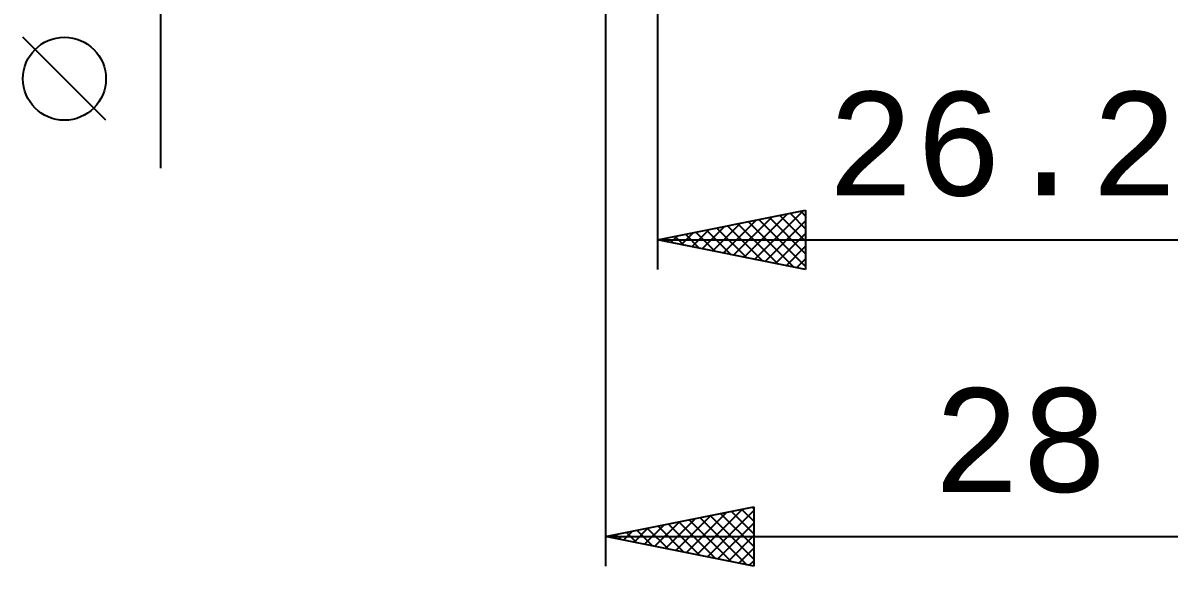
# Model space of a CAD drawing. Header units: millimetres. Extents: x -64 to 56, y -38 to 52.
# Drawn here: x -9.65 to 29.01, y -37.75 to -19.43 of the extents above; entities that cross this region are included whole.
import ezdxf
from ezdxf.enums import TextEntityAlignment as Align

# ---------------------------------------------------------------- set-up
doc = ezdxf.new("R2010")
doc.units = ezdxf.units.MM
doc.header["$LTSCALE"] = 5.3
doc.layers.add('2', color=7, linetype='CONTINUOUS')
doc.layers.add('SK2', color=7, linetype='CONTINUOUS')
doc.styles.get("Standard").update_dxf_attribs({"font": 'Monospac821 BT'})

msp = doc.modelspace()

# ---------------------------------------------------------------- linework, layer by layer
at = {"layer": '2', "color": 7, "linetype": 'CONTINUOUS', "lineweight": 25}
for p, q in [((10, -4.9), (10, -37.75)), ((11.75, -4.75), (11.75, -27.75)), ((11.75, -26.75), (16.75, -25.75)), ((14.676, -27.335), (16.139, -25.872)), ((15.03, -27.406), (16.669, -25.766)), ((16.235, -25.853), (16.75, -26.369)), ((16.588, -25.782), (16.75, -25.944)), ((16.75, -25.75), (16.75, -27.75)), ((13.615, -27.123), (14.548, -26.19)), ((13.969, -27.194), (15.078, -26.084)), ((14.113, -26.277), (15.295, -27.459)), ((14.322, -27.264), (15.609, -25.978)), ((14.467, -26.207), (15.825, -27.565)), ((14.82, -26.136), (16.355, -27.671)), ((15.174, -26.065), (16.75, -27.641)), ((15.383, -27.477), (16.75, -26.11)), ((15.527, -25.995), (16.75, -27.217)), ((15.881, -25.924), (16.75, -26.793)), ((12.201, -26.84), (12.427, -26.615)), ((12.345, -26.631), (12.643, -26.929)), ((12.555, -26.911), (12.957, -26.509)), ((12.699, -26.56), (13.173, -27.035)), ((12.908, -26.982), (13.487, -26.403)), ((13.053, -26.489), (13.704, -27.141)), ((13.262, -27.052), (14.018, -26.296)), ((13.406, -26.419), (14.234, -27.247)), ((13.76, -26.348), (14.764, -27.353)), ((15.737, -27.547), (16.75, -26.534)), ((11.75, -26.75), (38, -26.75)), ((16.75, -27.75), (11.75, -26.75)), ((11.848, -26.77), (11.896, -26.721)), ((11.992, -26.702), (12.113, -26.823)), ((16.09, -27.618), (16.75, -26.958)), ((16.444, -27.689), (16.75, -27.383)), ((10, -36.75), (15, -35.75)), ((12.73, -37.296), (14.095, -35.931)), ((13.084, -37.367), (14.625, -35.825)), ((13.437, -37.437), (15, -35.874)), ((14.239, -35.902), (15, -36.663)), ((14.592, -35.832), (15, -36.239)), ((14.946, -35.761), (15, -35.815)), ((15, -35.75), (15, -37.75)), ((11.669, -37.084), (12.504, -36.249)), ((12.023, -37.155), (13.034, -36.143)), ((12.117, -36.327), (13.176, -37.385)), ((12.376, -37.225), (13.565, -36.037)), ((12.471, -36.256), (13.707, -37.491)), ((12.825, -36.185), (14.237, -37.597)), ((13.178, -36.114), (14.767, -37.703)), ((13.532, -36.044), (15, -37.512)), ((13.791, -37.508), (15, -36.299)), ((13.885, -35.973), (15, -37.088)), ((10.255, -36.801), (10.383, -36.673)), ((10.35, -36.68), (10.525, -36.855)), ((10.609, -36.872), (10.913, -36.567)), ((10.703, -36.609), (11.055, -36.961)), ((10.962, -36.942), (11.443, -36.461)), ((11.057, -36.539), (11.585, -37.067)), ((11.316, -37.013), (11.974, -36.355)), ((11.41, -36.468), (12.116, -37.173)), ((11.764, -36.397), (12.646, -37.279)), ((14.144, -37.579), (15, -36.723)), ((10, -36.75), (38, -36.75)), ((15, -37.75), (10, -36.75)), ((14.498, -37.65), (15, -37.147)), ((14.851, -37.72), (15, -37.572))]:
    msp.add_line(p, q, dxfattribs=at)
at = {"layer": 'SK2', "color": 7, "linetype": 'CONTINUOUS', "lineweight": 25}
for p, q in [((-5, -24.325), (-5, 11.9)), ((-6.85, -22.712), (-9.65, -19.913))]:
    msp.add_line(p, q, dxfattribs=at)
msp.add_circle((-8.25, -21.312), 1.4, dxfattribs=at)

# ---------------------------------------------------------------- texts
at = {"layer": '2', "color": 7, "linetype": 'CONTINUOUS', "lineweight": 25}
for s, p in [('26.25', (24.875, -25.25)), ('28', (24, -35.25))]:
    msp.add_text(s, height=3.5, dxfattribs=at).set_placement(p, align=Align.CENTER)

doc.saveas('drawing.dxf')
